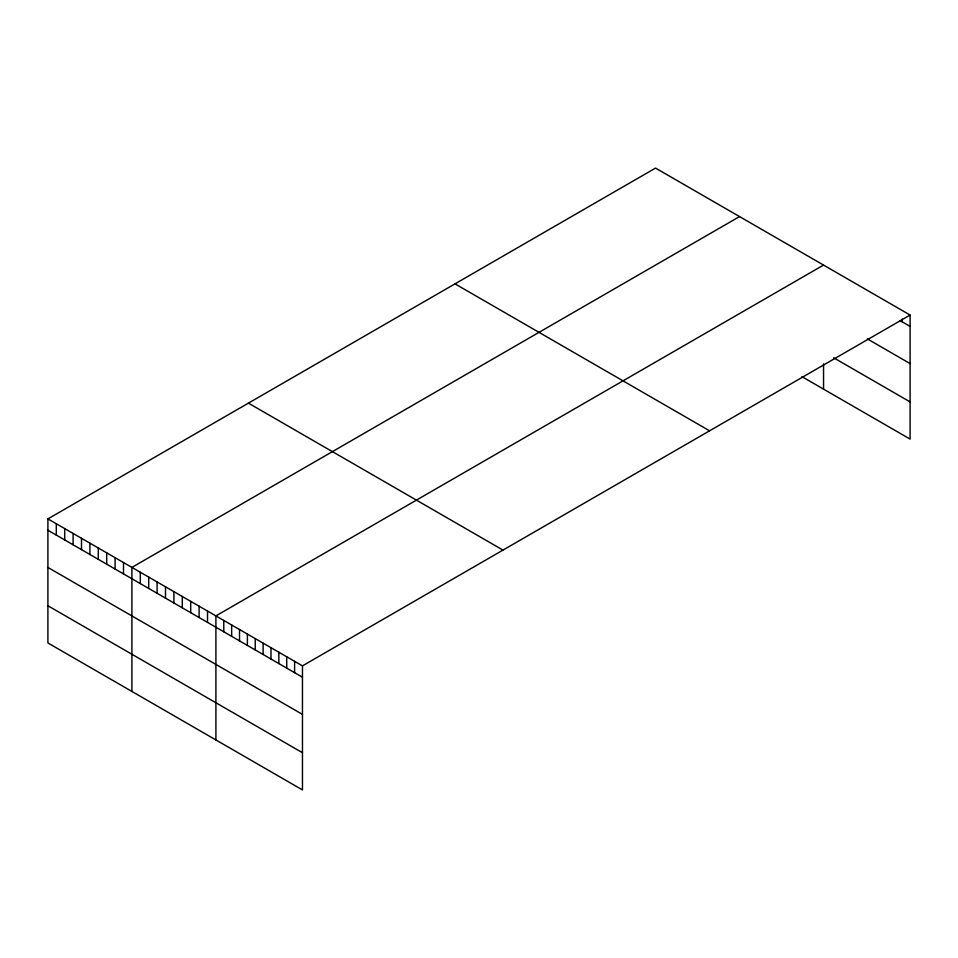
<?xml version="1.0" encoding="UTF-8"?>
<svg xmlns="http://www.w3.org/2000/svg" width="958" height="958" viewBox="0 0 958 958"><rect width="100%" height="100%" fill="white"/><g stroke="black" fill="none" stroke-linecap="round" stroke-linejoin="round"><path stroke-width="1.44" d="M47.9 518.901L302.465 665.87L302.465 789.919L47.9 642.95L47.9 518.901L655.535 168.081L910.1 315.05L910.1 439.099L801.954 376.662M739.54 216.58L131.905 567.399L131.905 691.448M823.545 265.079L215.909 615.898L215.909 739.947M302.465 665.87L910.1 315.05M899.981 320.547L910.1 326.391M867.385 338.916L910.1 363.585M833.664 357.777L910.1 401.905M455.014 283.855L709.579 430.825M248.421 403.138L502.986 550.096M47.9 530.241L302.465 677.21M47.9 567.435L302.465 714.405M47.9 605.755L302.465 752.725M902.232 319.014L902.232 321.84M823.545 363.884L823.545 389.128M294.597 661.331L294.597 672.66M286.717 656.781L286.717 668.121M278.85 652.242L278.85 663.583M270.982 647.704L270.982 659.032M263.115 643.153L263.115 654.494M255.247 638.615L255.247 649.955M247.38 634.076L247.38 645.405M239.512 629.526L239.512 640.866M231.644 624.987L231.644 636.316M223.777 620.449L223.777 631.777M207.515 611.048L207.515 622.389M199.108 606.198L199.108 617.539M190.714 601.349L190.714 612.689M182.307 596.499L182.307 607.839M173.913 591.649L173.913 602.989M165.506 586.799L165.506 598.139M157.112 581.949L157.112 593.289M148.706 577.099L148.706 588.44M140.311 572.249L140.311 583.59M123.51 562.55L123.51 573.89M115.104 557.7L115.104 569.04M106.709 552.85L106.709 564.19M98.303 548L98.303 559.34M89.908 543.15L89.908 554.49M81.502 538.3L81.502 549.641M73.107 533.45L73.107 544.791M64.701 528.6L64.701 539.941M56.306 523.751L56.306 535.091"/></g></svg>
